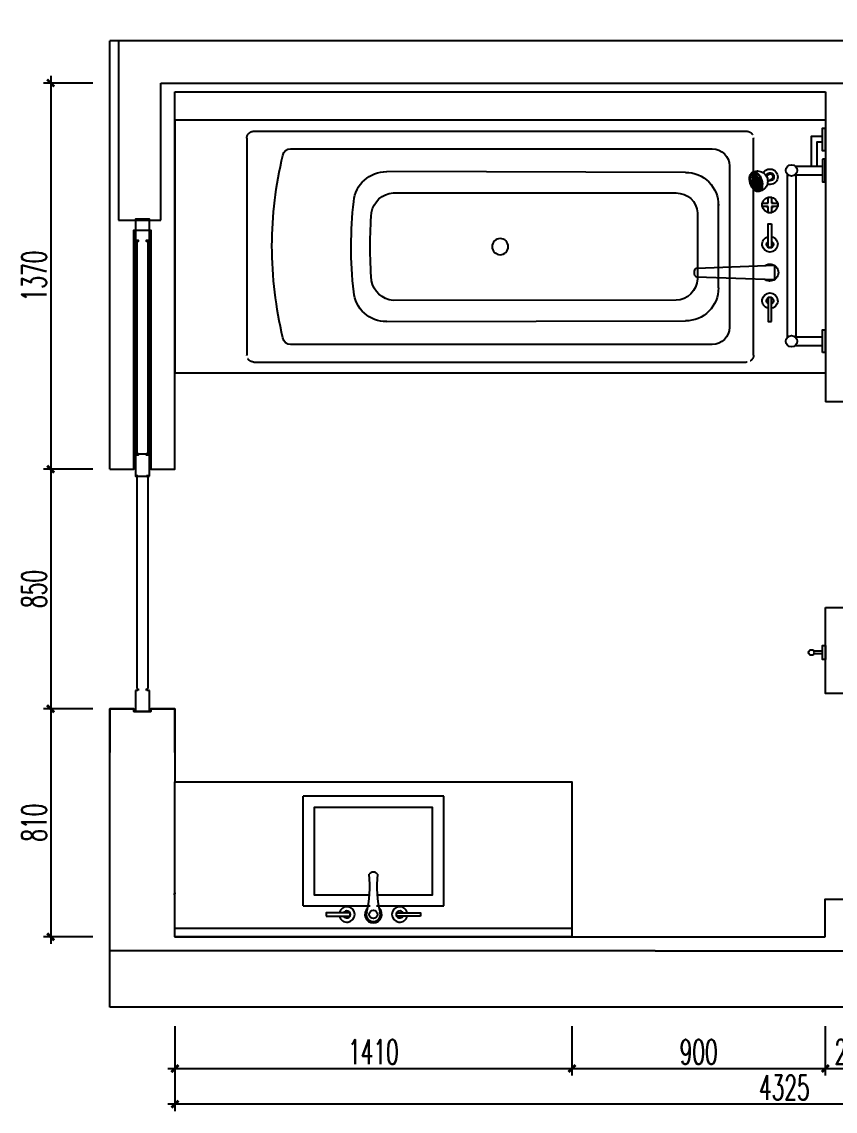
# Model space of a CAD drawing. Header units: inches. Extents: x 24920 to 61775, y 10942 to 38819.
# Drawn here: x 34421 to 37308, y 31398 to 35264 of the extents above; entities that cross this region are included whole.
import ezdxf

# ---------------------------------------------------------------- set-up
doc = ezdxf.new("R2010")
doc.units = ezdxf.units.IN
doc.header["$MEASUREMENT"] = 0
doc.header["$PDMODE"] = 1
doc.linetypes.add('DASH', pattern=[0.35, 0.25, -0.1])
doc.linetypes.add('DASHED', pattern=[3.75, 2.5, -1.25])
for name, color, linetype in [('cDS-Door', 2, 'Continuous'), ('cDS-FIXT', 31, 'Continuous'), ('DOOR', 60, 'Continuous'), ('DS-FINISH', 20, 'Continuous'), ('FC-DIM-1', 50, 'Continuous'), ('FF-FIXT', 2, 'Continuous'), ('WALL', 2, 'Continuous')]:
    doc.layers.add(name, color=color, linetype=linetype)
doc.styles.add('DIM', font='simplex.shx', dxfattribs={"width": 0.6, "bigfont": 'extfont.shx'})
doc.styles.get("Standard").update_dxf_attribs({"font": 'arial.ttf'})
doc.dimstyles.new('1比25', dxfattribs={"dimscale": 25, "dimtxt": 3.5, "dimasz": 1, "dimexe": 1, "dimexo": 1, "dimgap": 0.6, "dimtad": 1, "dimdec": 0, "dimrnd": 5, "dimzin": 0, "dimdsep": 46, "dimtxsty": 'DIM', "dimblk": 'ARCHTICK', "dimcen": 0.09, "dimdle": 1, "dimclrd": 1, "dimclre": 1, "dimclrt": 1, "dimadec": 0, "dimazin": 0, "dimtfac": 1, "dimtdec": 0, "dimtix": 1, "dimtmove": 2, "dimatfit": 3, "dimldrblk": '引线箭头（自定义）', "dimfxl": 0, "dimtolj": 1, "dimtzin": 0, "dimarcsym": 0})

# ---------------------------------------------------------------- blocks, each defined once
blk = doc.blocks.new('A$C2B8B1A8D')
at = {"color": 8, "linetype": 'DASH'}
for p, q in [((-1798.8, -382.3), (-1798.8, 387.3)), ((-1773.9, 412.2), (-24.9, 412.2)), ((0, 387.3), (0, -382.3)), ((-1773.9, -407.2), (-24.9, -407.2))]:
    blk.add_line(p, q, dxfattribs=at)
at = {"linetype": 'Continuous'}
for p, q in [((-146.5, 349.7), (-1643.5, 349.7)), ((-85.6, -283.7), (-85.6, 288.7))]:
    blk.add_line(p, q, dxfattribs=at)
at = {"color": 8}
for p, q in [((-1302.2, 268.7), (-241.6, 266.1)), ((-275.2, 192.9), (-1279.6, 193.2)), ((-1279.6, -188.2), (-275.2, -187.9)), ((-241.6, -261.1), (-1302.2, -263.7))]:
    blk.add_line(p, q, dxfattribs=at)
blk.add_line((-1643.5, -344.7), (-146.5, -344.7))
blk.add_lwpolyline([(-199.1, -117.2), (-199.1, 117.2)], dxfattribs=at)
at = {"color": 8, "linetype": 'Continuous'}
blk.add_circle((-899.4, 2.5), 28.6, dxfattribs=at)
at = {"color": 8, "linetype": 'DASHED', "ltscale": 10}
for centre, start, end in [((-1773.9, 387.3), 90, 180), ((-24.9, 387.3), 0, 90), ((-24.9, -382.3), 270, 0)]:
    blk.add_arc(centre, 24.9, start, end, dxfattribs=at)
for centre, radius, start, end in [((-1645.1, 323.8), 25.9, 86.4857, 174.0665), ((-146.5, 288.7), 61, 0, 90), ((-257.4, -6.5), 1452.1, 166.7465, 179.7452), ((-300.8, 6.4), 1408.8, 180.2594, 193.457), ((-146.5, -283.7), 61, 270, 0), ((-1645.1, -318.8), 25.9, 185.9335, 273.5143)]:
    blk.add_arc(centre, radius, start, end)
at = {"color": 8}
for centre, radius, start, end in [((-1303.6, 152.5), 116.2, 89.3441, 174.8906), ((-240.9, 149.9), 116.2, 359.4937, 90.3653), ((48.6, 0), 1477, 173.6712, 180), ((-1273.4, 110), 83.4, 94.2916, 170.5629), ((-278.7, 113.2), 79.7, 2.8344, 87.5194), ((49.6, 0), 1410.7, 174.9701, 180), ((59411.9, -31.4), 59536.8, 179.826543, 180.115071), ((-40.3, 0), 1388, 180.0002, 186.5287), ((-61.9, 0), 1299.2, 180.0001, 185.2414), ((-1273.4, -105), 83.4, 189.4371, 265.7084), ((-274.2, -112.6), 75.3, 269.2436, 356.4906), ((-240.9, -144.9), 116.2, 269.6347, 0.5063), ((-1303.6, -147.5), 116.2, 185.1094, 270.6559)]:
    blk.add_arc(centre, radius, start, end, dxfattribs=at)
at = {"color": 8, "linetype": 'DASH'}
blk.add_arc((-1773.9, -382.3), 24.9, 180, 270, dxfattribs=at)
at = {"color": 8, "linetype": 'DASHED', "ltscale": 10, "flags": 8}
for tag, p in [('TRADENAME', (-914.4, 412.2)), ('MODELNUMBER', (-914.4, 412.2)), ('MATERIAL', (-914.4, 412.1)), ('PRODUCT', (-914.4, 412.1))]:
    blk.add_attdef(tag, p, '', height=0.0254, dxfattribs=at)
blk = doc.blocks.new('LB TUB 1260')
at = {"color": 1, "linetype": 'Continuous'}
for p, q in [((324.4, -7.8, 0), (330.4, 2.7, 0)), ((343.6, -13.5, 0), (349.6, -2.7, 0))]:
    blk.add_line(p, q, dxfattribs=at)
at = {"color": 1, "linetype": 'Continuous', "elevation": 0}
for points in [[(-173.5, 6), (-88.5, 6), (-88.5, -6), (-173.5, -6)], [(173.5, 6), (88.5, 6), (88.5, -6), (173.5, -6)]]:
    blk.add_lwpolyline(points, close=True, dxfattribs=at)
at = {"color": 1, "linetype": 'Continuous'}
blk.add_lwpolyline([(-15, -259), (-25, 17), (25, 17), (15, -259, -0.414214), (5, -269), (-5, -269, -0.414214)], format="xyb", close=True, dxfattribs=at)
at = {"color": 1, "linetype": 'Continuous', "elevation": 0}
for points in [[(234, 6), (212.5, 6), (212.5, -6), (234, -6)], [(246, 6), (246, 27.5), (234, 27.5), (234, 6)], [(246, -6), (267.5, -6), (267.5, 6), (246, 6)], [(234, -6), (234, -27.5), (246, -27.5), (246, -6)]]:
    blk.add_lwpolyline(points, dxfattribs=at)
at = {"color": 1, "linetype": 'Continuous'}
for centre, radius, start, end in [((-100, 0, 0), 27.5, 192.6023, 167.3977), ((-100, 0, 0), 12.5, 208.6854, 151.3146), ((0, 0), 30, 326.4427, 213.5573), ((100, 0, 0), 27.5, 12.6023, 347.3977), ((100, 0, 0), 12.5, 28.6854, 331.3146), ((240, 0, 0), 27.5, 12.6023, 347.3977), ((240, 0, 0), 12.5, 118.6854, 151.3146), ((240, 0, 0), 12.5, 28.6854, 61.3146), ((340, 0, 0), 14.3, 286.2567, 197.699), ((340, 0, 0), 11.5, 298.2697, 183.1489), ((340, 0, 0), 10, 344.3211, 164.3211), ((240, 0, 0), 12.5, 208.6854, 241.3146), ((240, 0, 0), 12.5, 298.6854, 331.3146), ((324, -44.3, 0), 36.5, 334.6933, 172.4234)]:
    blk.add_arc(centre, radius, start, end, dxfattribs=at)
at = {"color": 1}
blk.add_arc((340, 0, 0), 27.5, 300.8883, 199.4618, dxfattribs=at)
at = {"color": 1, "linetype": 'Continuous', "extrusion": (0, 0, -1)}
blk.add_ellipse((322.5, -49.6, 0), major_axis=(-34.6, 10.4), ratio=0.580788, dxfattribs=at)
for centre in [(299, -38.1, 0), (308.3, -37.2, 0), (318.1, -36.1, 0), (327.1, -36, 0), (296.7, -44.8, 0), (303.8, -50.3, 0), (306.1, -43.6, 0), (310.8, -55.9, 0), (313.5, -49.2, 0), (315.9, -42.5, 0), (317.4, -62.3, 0), (320.1, -55.8, 0), (322.4, -49.4, 0), (324.6, -43, 0), (326.4, -61.7, 0), (329.7, -54.3, 0), (332, -47.9, 0), (334.2, -41.6, 0), (336.2, -60.8, 0), (338.6, -54.1, 0), (340.7, -48.1, 0), (344.9, -60.3, 0), (347.3, -53.6, 0)]:
    blk.add_ellipse(centre, major_axis=(-3.31, 1.02), ratio=0.619044, start_param=3.141593, end_param=9.424778, dxfattribs=at)
at = {"color": 1, "linetype": 'Continuous'}
blk.add_open_spline([(289.8, -39.8, 0), (290.2, -38.5, 0), (290.8, -37.4, 0), (292.5, -35.2, 0), (293.6, -34.2, 0), (296.3, -32.3, 0), (297.8, -31.6, 0), (301.4, -30.3, 0), (303.4, -29.8, 0), (307.7, -29.1, 0), (310, -28.9, 0), (314.7, -29, 0), (317.2, -29.2, 0), (322.2, -29.9, 0), (324.7, -30.5, 0), (330.4, -32.1, 0), (333.7, -33.3, 0), (339.7, -36.3, 0), (342.5, -37.9, 0), (347.4, -41.6, 0), (349.4, -43.6, 0), (352.4, -47.2, 0), (353.4, -48.8, 0), (354.9, -52, 0), (355.3, -53.6, 0), (355.7, -56.5, 0), (355.5, -57.9, 0), (354.8, -60.6, 0), (354.1, -61.8, 0), (352.3, -64.1, 0), (351.1, -65.2, 0), (348.2, -67, 0), (346.5, -67.8, 0), (342.6, -69.1, 0), (340.4, -69.6, 0), (335.7, -70.1, 0), (333.2, -70.2, 0), (328.1, -70, 0), (325.5, -69.6, 0), (320.2, -68.6, 0), (317.5, -67.9, 0), (312.4, -66.2, 0), (309.9, -65.1, 0), (305.1, -62.7, 0), (302.9, -61.4, 0), (298.9, -58.6, 0), (297.1, -57, 0), (294.1, -53.9, 0), (292.8, -52.3, 0), (290.9, -49, 0), (290.2, -47.4, 0), (289.4, -44.4, 0), (289.3, -42.9, 0), (289.5, -40.9, 0), (289.7, -40.3, 0), (289.8, -39.8, 0)], degree=3, knots=[0, 0, 0, 0, 0.221079, 0.221079, 0.442159, 0.442159, 0.663238, 0.663238, 0.884317, 0.884317, 1.105396, 1.105396, 1.326476, 1.326476, 1.547555, 1.547555, 1.84263, 1.84263, 2.137705, 2.137705, 2.43278, 2.43278, 2.667033, 2.667033, 2.901286, 2.901286, 3.13554, 3.13554, 3.369793, 3.369793, 3.604046, 3.604046, 3.8383, 3.8383, 4.072553, 4.072553, 4.306807, 4.306807, 4.54106, 4.54106, 4.775313, 4.775313, 5.009567, 5.009567, 5.24382, 5.24382, 5.478073, 5.478073, 5.712327, 5.712327, 5.94658, 5.94658, 6.180833, 6.180833, 6.283185, 6.283185, 6.283185, 6.283185], dxfattribs=at)
blk = doc.blocks.new('ROBE HOOK')
for p, q in [((-5, -10), (-5, -41.3)), ((5, -10), (5, -41.3))]:
    blk.add_line(p, q)
blk.add_lwpolyline([(-25, 0), (25, 0), (25, -10), (-25, -10)], close=True)
blk.add_circle((0, -50), 10)
blk = doc.blocks.new('LEFROY FAUCET')
at = {"linetype": 'DASH'}
blk.add_lwpolyline([(50, -11.6), (50, -249.7), (440, -249.7), (440, 250.3), (440, 250.3), (50, 250.3), (50, 11.6)], dxfattribs=at)
at = {"elevation": 0}
blk.add_lwpolyline([(90, -14.6), (90, -209.7), (400, -209.7), (400, 210.3), (90, 210.3), (90, 14.6)], dxfattribs=at)
at = {"linetype": 'Continuous'}
for points in [[(14, 167.2), (14, 82.2), (26, 82.2), (26, 167.2)], [(14, -167.2), (14, -82.2), (26, -82.2), (26, -167.2)]]:
    blk.add_lwpolyline(points, close=True, dxfattribs=at)
blk.add_circle((20, 0), 15)
for centre, radius, start, end in [((20, 93.7), 27.5, 102.6023, 77.3977), ((20, 93.7), 12.5, 118.6854, 61.3146), ((20, -93.7), 27.5, 282.6023, 257.3977), ((20, -93.7), 12.5, 298.6854, 241.3146)]:
    blk.add_arc(centre, radius, start, end, dxfattribs=at)
for centre, radius, start, end in [((20, 0), 30, 42.9693, 317.0307), ((20, 0), 25, 69.0479, 290.9521), ((121.3, 407.5), 395.1, 255.5921, 276.0778), ((151.3, 0), 18.8, 309.1369, 50.8631), ((121.3, -407.5), 395.1, 83.9222, 104.4079)]:
    blk.add_arc(centre, radius, start, end)
at = {"layer": 'cDS-Door', "color": 8, "linetype": 'DASH', "elevation": 0}
blk.add_lwpolyline([(50, -11.6), (50, -249.7), (440, -249.7), (440, 250.3), (440, 250.3), (50, 250.3), (50, 11.6)], dxfattribs=at)
blk = doc.blocks.new('DOOR - SLIDING 900 W')
at = {"layer": 'cDS-Door', "color": 8}
for p, q in [((-204693.4, -15553.3, 0), (-203870.7, -15553.3, 0)), ((-203870.7, -15603.3, 0), (-204693.4, -15603.3, 0))]:
    blk.add_line(p, q, dxfattribs=at)
at = {"layer": 'cDS-Door', "color": 8, "linetype": 'DASH', "elevation": 0}
blk.add_lwpolyline([(-205558.4, -15603.3), (-205483.4, -15603.3), (-205483.4, -15598.3), (-205483.4, -15593.3), (-205478.4, -15593.3), (-205478.4, -15598.3), (-204725.7, -15598.3), (-204725.7, -15593.3), (-204720.7, -15593.3), (-204720.7, -15603.3), (-204645.7, -15603.3), (-204645.7, -15553.3), (-204720.7, -15553.3), (-204720.7, -15563.3), (-204725.7, -15563.3), (-204725.7, -15558.3), (-205478.4, -15558.3), (-205478.4, -15563.3), (-205483.4, -15563.3), (-205483.4, -15553.3), (-205558.4, -15553.3), (-205558.4, -15603.3)], dxfattribs=at)
at = {"layer": 'cDS-Door', "elevation": 0}
blk.add_lwpolyline([(-204723.4, -15603.3), (-204648.4, -15603.3), (-204648.4, -15598.3), (-204648.4, -15593.3), (-204643.4, -15593.3), (-204643.4, -15598.3), (-203890.7, -15598.3), (-203890.7, -15593.3), (-203885.7, -15593.3), (-203885.7, -15603.3), (-203810.7, -15603.3), (-203810.7, -15553.3), (-203885.7, -15553.3), (-203885.7, -15563.3), (-203890.7, -15563.3), (-203890.7, -15558.3), (-204643.4, -15558.3), (-204643.4, -15563.3), (-204648.4, -15563.3), (-204648.4, -15553.3), (-204723.4, -15553.3), (-204723.4, -15603.3)], dxfattribs=at)
blk = doc.blocks.new('TOWEL WARMER')
at = {"layer": 'FF-FIXT', "color": 8}
for p, q in [((-15, -106.8), (-15, -10)), ((15, -106.8), (15, -10)), ((591, -106.8), (591, -10)), ((621, -106.8), (621, -10)), ((13.2, -105), (592.8, -105)), ((13.2, -135), (592.8, -135))]:
    blk.add_line(p, q, dxfattribs=at)
for points in [[(-150, 0), (-70, 0), (-70, -10), (-150, -10)], [(-40, -10), (40, -10), (40, 0), (-40, 0)], [(646, -10), (566, -10), (566, 0), (646, 0)]]:
    blk.add_lwpolyline(points, close=True, dxfattribs=at)
for points in [[(-120, -10), (-120, -50), (-15, -50)], [(-100, -10), (-100, -30), (-15, -30)]]:
    blk.add_lwpolyline(points, dxfattribs=at)
for centre in [(0, -120), (606, -120)]:
    blk.add_circle(centre, 20, dxfattribs=at)
blk = doc.blocks.new('_ArchTick')
at = {"color": 0, "linetype": 'ByBlock', "const_width": 0.4}
blk.add_lwpolyline([(-0.5, -0.5), (0.5, 0.5)], dxfattribs=at)
blk = doc.blocks.new('*D1199')
at = {"color": 1, "lineweight": -2, "transparency": 16777216}
for p, q in [((35915.8, 34896.6), (35915.8, 33476.4)), ((36065.8, 34871.6), (35890.8, 34871.6)), ((36065.8, 33501.4), (35890.8, 33501.4))]:
    blk.add_line(p, q, dxfattribs=at)
at = {"layer": 'Defpoints', "color": 0, "transparency": 16777216}
for p in [(36306.4, 34871.6, 0), (35915.8, 33501.4), (36356.7, 33501.4, 0)]:
    blk.add_point(p, dxfattribs=at)
at = {"color": 1, "lineweight": -2, "transparency": 16777216, "xscale": 25, "yscale": 25, "zscale": 25}
for p, rotation in [((35915.8, 34871.6), 90), ((35915.8, 33501.4), 270)]:
    blk.add_blockref('_ArchTick', p, dxfattribs=dict(at, rotation=rotation))
at = {"color": 1, "transparency": 16777216, "insert": (35857, 34186.5), "char_height": 87.5, "attachment_point": 5, "rotation": 90, "style": 'DIM'}
blk.add_mtext('\\A1;1370', dxfattribs=at)
blk = doc.blocks.new('引线箭头（自定义）')
at = {"linetype": 'ByBlock', "lineweight": -2}
h = blk.add_hatch(color=8, dxfattribs=at)
h.dxf.hatch_style = 1
h.paths.add_polyline_path([(-1.2, -0.96), (-0.31, 0), (-1.2, 0.96), (-0.91, 1.21), (0, 0), (-0.91, -1.21)])
at = {"color": 0, "linetype": 'ByBlock', "lineweight": -2}
blk.add_line((-0.31, 0), (-4.75, 0), dxfattribs=at)
blk.add_lwpolyline([(-1.2, -0.96), (-0.31, 0), (-1.2, 0.96), (-0.91, 1.21), (0, 0), (-0.91, -1.21)], close=True, dxfattribs=at)
blk = doc.blocks.new('*D1200')
at = {"color": 1, "lineweight": -2, "transparency": 16777216}
for p, q in [((35915.8, 33526.4), (35915.8, 32626.1)), ((36065.8, 33501.4), (35890.8, 33501.4)), ((36065.8, 32651.1), (35890.8, 32651.1))]:
    blk.add_line(p, q, dxfattribs=at)
at = {"layer": 'Defpoints', "color": 0, "transparency": 16777216}
for p in [(36356.7, 33501.4, 0), (35915.8, 32651.1), (36126.4, 32651.1, 0)]:
    blk.add_point(p, dxfattribs=at)
at = {"color": 1, "lineweight": -2, "transparency": 16777216, "xscale": 25, "yscale": 25, "zscale": 25}
for p, rotation in [((35915.8, 33501.4), 90), ((35915.8, 32651.1), 270)]:
    blk.add_blockref('_ArchTick', p, dxfattribs=dict(at, rotation=rotation))
at = {"color": 1, "transparency": 16777216, "insert": (35857, 33076.2), "char_height": 87.5, "attachment_point": 5, "rotation": 90, "style": 'DIM'}
blk.add_mtext('\\A1;850', dxfattribs=at)
blk = doc.blocks.new('*D1201')
at = {"color": 1, "lineweight": -2, "transparency": 16777216}
for p, q in [((35915.8, 32676.1), (35915.8, 31816.4)), ((36065.8, 32651.1), (35890.8, 32651.1)), ((36065.8, 31841.4), (35890.8, 31841.4))]:
    blk.add_line(p, q, dxfattribs=at)
at = {"layer": 'Defpoints', "color": 0, "transparency": 16777216}
for p in [(36126.4, 32651.1, 0), (35915.8, 31841.4), (36356.7, 31841.4, 0)]:
    blk.add_point(p, dxfattribs=at)
at = {"color": 1, "lineweight": -2, "transparency": 16777216, "xscale": 25, "yscale": 25, "zscale": 25}
for p, rotation in [((35915.8, 32651.1), 90), ((35915.8, 31841.4), 270)]:
    blk.add_blockref('_ArchTick', p, dxfattribs=dict(at, rotation=rotation))
at = {"color": 1, "transparency": 16777216, "insert": (35857, 32246.2), "char_height": 87.5, "attachment_point": 5, "rotation": 90, "style": 'DIM'}
blk.add_mtext('\\A1;810', dxfattribs=at)
blk = doc.blocks.new('*D1202')
at = {"color": 1, "lineweight": -2, "transparency": 16777216}
for p, q in [((36356.7, 31524.1), (36356.7, 31349.1)), ((37766.2, 31524.1), (37766.2, 31349.1)), ((36331.7, 31374.1), (37791.2, 31374.1))]:
    blk.add_line(p, q, dxfattribs=at)
at = {"layer": 'Defpoints', "color": 0, "transparency": 16777216}
for p in [(37766.2, 32001, 0), (36356.7, 31841.4, 0), (37766.2, 31374.1)]:
    blk.add_point(p, dxfattribs=at)
at = {"color": 1, "lineweight": -2, "transparency": 16777216, "xscale": 25, "yscale": 25, "zscale": 25, "rotation": 180}
blk.add_blockref('_ArchTick', (36356.7, 31374.1), dxfattribs=at)
at = {"color": 1, "lineweight": -2, "transparency": 16777216, "xscale": 25, "yscale": 25, "zscale": 25}
blk.add_blockref('_ArchTick', (37766.2, 31374.1), dxfattribs=at)
at = {"color": 1, "transparency": 16777216, "insert": (37061.5, 31432.8), "char_height": 87.5, "attachment_point": 5, "style": 'DIM'}
blk.add_mtext('\\A1;1410', dxfattribs=at)
blk = doc.blocks.new('*D1203')
at = {"color": 1, "lineweight": -2, "transparency": 16777216}
for p, q in [((37766.2, 31524.1), (37766.2, 31349.1)), ((38665.6, 31524.1), (38665.6, 31349.1)), ((37741.2, 31374.1), (38690.6, 31374.1))]:
    blk.add_line(p, q, dxfattribs=at)
at = {"layer": 'Defpoints', "color": 0, "transparency": 16777216}
for p in [(37766.2, 32001, 0), (38665.6, 31975.6, 0), (38665.6, 31374.1)]:
    blk.add_point(p, dxfattribs=at)
at = {"color": 1, "lineweight": -2, "transparency": 16777216, "xscale": 25, "yscale": 25, "zscale": 25, "rotation": 180}
blk.add_blockref('_ArchTick', (37766.2, 31374.1), dxfattribs=at)
at = {"color": 1, "lineweight": -2, "transparency": 16777216, "xscale": 25, "yscale": 25, "zscale": 25}
blk.add_blockref('_ArchTick', (38665.6, 31374.1), dxfattribs=at)
at = {"color": 1, "transparency": 16777216, "insert": (38215.9, 31432.8), "char_height": 87.5, "attachment_point": 5, "style": 'DIM'}
blk.add_mtext('\\A1;900', dxfattribs=at)
blk = doc.blocks.new('*D1204')
at = {"color": 1, "lineweight": -2, "transparency": 16777216}
for p, q in [((38665.6, 31524.1), (38665.6, 31349.1)), ((38865.6, 31524.1), (38865.6, 31349.1)), ((38640.6, 31374.1), (38890.6, 31374.1))]:
    blk.add_line(p, q, dxfattribs=at)
at = {"layer": 'Defpoints', "color": 0, "transparency": 16777216}
for p in [(38665.6, 31975.6, 0), (38865.6, 31841.4, 0), (38865.6, 31374.1)]:
    blk.add_point(p, dxfattribs=at)
at = {"color": 1, "lineweight": -2, "transparency": 16777216, "xscale": 25, "yscale": 25, "zscale": 25, "rotation": 180}
blk.add_blockref('_ArchTick', (38665.6, 31374.1), dxfattribs=at)
at = {"color": 1, "lineweight": -2, "transparency": 16777216, "xscale": 25, "yscale": 25, "zscale": 25}
blk.add_blockref('_ArchTick', (38865.6, 31374.1), dxfattribs=at)
at = {"color": 1, "transparency": 16777216, "insert": (38765.6, 31432.8), "char_height": 87.5, "attachment_point": 5, "style": 'DIM'}
blk.add_mtext('\\A1;200', dxfattribs=at)
blk = doc.blocks.new('*D1206')
at = {"color": 1, "lineweight": -2, "transparency": 16777216}
for p, q in [((36356.7, 31397.6), (36356.7, 31222.6)), ((40683.7, 31397.6), (40683.7, 31222.6)), ((40708.7, 31247.6), (36331.7, 31247.6))]:
    blk.add_line(p, q, dxfattribs=at)
at = {"layer": 'Defpoints', "color": 0, "transparency": 16777216}
for p in [(36356.7, 31475.7), (40683.7, 31475.7), (36356.7, 31247.6)]:
    blk.add_point(p, dxfattribs=at)
at = {"color": 1, "lineweight": -2, "transparency": 16777216, "xscale": 25, "yscale": 25, "zscale": 25, "rotation": 180}
blk.add_blockref('_ArchTick', (36356.7, 31247.6), dxfattribs=at)
at = {"color": 1, "lineweight": -2, "transparency": 16777216, "xscale": 25, "yscale": 25, "zscale": 25}
blk.add_blockref('_ArchTick', (40683.7, 31247.6), dxfattribs=at)
at = {"color": 1, "transparency": 16777216, "insert": (38520.2, 31306.3), "char_height": 87.5, "attachment_point": 5, "style": 'DIM'}
blk.add_mtext('\\A1;4325', dxfattribs=at)
blk = doc.blocks.new('*D1207')
at = {"color": 1, "lineweight": -2, "transparency": 16777216}
for p, q in [((36356.7, 35165.5), (36356.7, 35340.5)), ((38666.3, 35165.5), (38666.3, 35340.5)), ((36331.7, 35315.5), (38691.3, 35315.5))]:
    blk.add_line(p, q, dxfattribs=at)
at = {"layer": 'Defpoints', "color": 0, "transparency": 16777216}
for p in [(38666.3, 35315.5), (36356.7, 34840.4, 0), (38666.3, 34839.7)]:
    blk.add_point(p, dxfattribs=at)
at = {"color": 1, "lineweight": -2, "transparency": 16777216, "xscale": 25, "yscale": 25, "zscale": 25, "rotation": 180}
blk.add_blockref('_ArchTick', (36356.7, 35315.5), dxfattribs=at)
at = {"color": 1, "lineweight": -2, "transparency": 16777216, "xscale": 25, "yscale": 25, "zscale": 25}
blk.add_blockref('_ArchTick', (38666.3, 35315.5), dxfattribs=at)
at = {"color": 1, "transparency": 16777216, "insert": (37511.5, 35374.2), "char_height": 87.5, "attachment_point": 5, "style": 'DIM'}
blk.add_mtext('\\A1;2310', dxfattribs=at)
blk = doc.blocks.new('*D1208')
at = {"color": 1, "lineweight": -2, "transparency": 16777216}
for p, q in [((38666.3, 35165.5), (38666.3, 35340.5)), ((38866, 35165.5), (38866, 35340.5)), ((38641.3, 35315.5), (38891, 35315.5))]:
    blk.add_line(p, q, dxfattribs=at)
at = {"layer": 'Defpoints', "color": 0, "transparency": 16777216}
for p in [(38866, 35315.5), (38666.3, 34839.7), (38866, 34023.1)]:
    blk.add_point(p, dxfattribs=at)
at = {"color": 1, "lineweight": -2, "transparency": 16777216, "xscale": 25, "yscale": 25, "zscale": 25, "rotation": 180}
blk.add_blockref('_ArchTick', (38666.3, 35315.5), dxfattribs=at)
at = {"color": 1, "lineweight": -2, "transparency": 16777216, "xscale": 25, "yscale": 25, "zscale": 25}
blk.add_blockref('_ArchTick', (38866, 35315.5), dxfattribs=at)
at = {"color": 1, "transparency": 16777216, "insert": (38766.1, 35374.2), "char_height": 87.5, "attachment_point": 5, "style": 'DIM'}
blk.add_mtext('\\A1;200', dxfattribs=at)
blk = doc.blocks.new('sge')
at = {"color": 3}
blk.add_line((36156.4, 35021.6, 0), (36126.4, 35021.6, 0), dxfattribs=at)
at = {"layer": 'DS-FINISH', "color": 3}
for p, q in [((36126.4, 33501.4, 0), (36126.4, 35021.6, 0)), ((36356.7, 33501.4, 0), (36356.7, 34840.4, 0)), ((36356.7, 34840.4, 0), (38666.3, 34840.4, 0)), ((38866, 33740.4, 0), (38666, 33740.4, 0)), ((36126.4, 31791.4), (36126.4, 32496.1, 0)), ((36356.7, 31841.4, 0), (38665.6, 31841.4, 0))]:
    blk.add_line(p, q, dxfattribs=at)
at = {"layer": 'DS-FINISH', "color": 8}
blk.add_line((36356.7, 34740.4, 0), (38666.3, 34740.4, 0), dxfattribs=at)
at = {"layer": 'DS-FINISH', "color": 3, "elevation": 0}
for points in [[(38666.3, 34840.4), (38666, 33740.4)], [(36356.7, 34740.4), (36356.7, 33841.4)], [(36126.4, 33501.4), (36211.4, 33501.4), (36211.4, 34349.3), (36211.4, 34349.3), (36271.4, 34349.3), (36271.4, 33501.4), (36356.4, 33501.4), (36356.4, 33501.4)], [(38866, 33010.4), (38866, 32705.6), (38666, 32705.6), (38666, 33010.4)], [(38666, 33010.4), (38866, 33010.4)], [(36356.7, 32496.1), (36356.7, 32496.1), (36356.7, 32651.1), (36356.7, 32651.1), (36271.4, 32651.1), (36271.4, 32641.1), (36211.4, 32641.1), (36211.4, 32651.1), (36126.4, 32651.1), (36126.4, 32651.1), (36126.4, 32496.1), (36126.4, 32496.1)], [(36126.4, 32651.1), (36211.4, 32651.1), (36211.4, 32641.1), (36271.4, 32641.1), (36271.4, 32651.1), (36356.7, 32651.1), (36356.7, 31841.4)], [(36126.4, 32496.1), (36126.4, 32651.1)], [(38665.6, 31841.4), (38665.6, 31975.6), (38865.6, 31975.6), (38865.6, 31841.4)]]:
    blk.add_lwpolyline(points, dxfattribs=at)
at = {"layer": 'DS-FINISH', "elevation": 0}
blk.add_lwpolyline([(36126.4, 32561.1), (36126.4, 32651.1)], dxfattribs=at)
at = {"layer": 'FC-DIM-1', "color": 4}
for p, q in [((36306.4, 34384.3, 0), (36306.4, 34871.6, 0)), ((36306.4, 34871.6, 0), (38736, 34871.6, 0))]:
    blk.add_line(p, q, dxfattribs=at)
at = {"layer": 'FF-FIXT'}
blk.add_line((38666, 33841.4, 0), (36356.7, 33841.4, 0), dxfattribs=at)
at = {"layer": 'WALL', "color": 4}
for p, q in [((38926, 35021.6), (36156.4, 35021.6, 0)), ((36156.4, 35021.6, 0), (36156.4, 34384.3, 0)), ((38061.9, 31791.4), (36126.4, 31791.4)), ((36126.4, 31591.4), (36126.4, 31791.4)), ((40938.6, 31591.9), (36126.4, 31591.4))]:
    blk.add_line(p, q, dxfattribs=at)
at = {"layer": 'WALL'}
for p, q in [((36156.4, 34871.6, 0), (36156.4, 34871.6, 0)), ((36206.4, 34384.3, 0), (36281.4, 34384.3, 0))]:
    blk.add_line(p, q, dxfattribs=at)
at = {"layer": 'WALL', "color": 4, "elevation": 0}
blk.add_lwpolyline([(36156.4, 34384.3), (36306.4, 34384.3)], dxfattribs=at)
at = {"layer": 'WALL', "color": 4}
blk.add_lwpolyline([(38061.9, 31791.4), (40738.7, 31791.9), (40738.7, 32172.2)], dxfattribs=at)
at = {"layer": 'cDS-FIXT', "xscale": -1, "rotation": 269.9999985892948}
blk.add_blockref('LB TUB 1260', (38469.1, 34198.9, 0), dxfattribs=at)
at = {"layer": 'cDS-FIXT', "rotation": 269.9999985892948}
blk.add_blockref('ROBE HOOK', (38666, 32850.5, 0), dxfattribs=at)
at = {"layer": 'DOOR', "rotation": 90.00000087207977}
blk.add_blockref('DOOR - SLIDING 900 W', (20663.1, 238199.6, 0), dxfattribs=at)
at = {"layer": 'FF-FIXT'}
ref = blk.add_blockref('A$C2B8B1A8D', (38410.9, 34293.4, 0), dxfattribs=dict(at, xscale=-1, rotation=179.9999985892948))
ref.add_attrib('MATERIAL', 'ACRYLIC', (37496.5, 33836.3, 0), dxfattribs={"layer": '0', "height": 0.0254, "rotation": 360, "flags": 8})
ref.add_attrib('PRODUCT', 'BATHING', (37496.5, 33836.3, 0), dxfattribs={"layer": '0', "height": 0.0254, "rotation": 360, "flags": 8})
ref.add_attrib('TRADENAME', 'ARCHER', (37496.5, 33836.2, 0), dxfattribs={"layer": '0', "height": 0.0254, "rotation": 360, "flags": 8})
ref.add_attrib('MODELNUMBER', 'K-1125', (37496.5, 33836.2, 0), dxfattribs={"layer": '0', "height": 0.0254, "rotation": 360, "flags": 8})
at = {"layer": 'FF-FIXT', "rotation": 270.0000014107275}
blk.add_blockref('TOWEL WARMER', (38665.6, 34561.3, 0), dxfattribs=at)
for base, p1, p2, picture, middle in [((38666.3, 35315.5, 0), (36356.7, 34840.4, 0), (38666.3, 34839.7, 0), '*D1207', (37511.5, 35374.2, 0)), ((38866, 35315.5, 0), (38666.3, 34839.7, 0), (38866, 34023.1, 0), '*D1208', (38766.1, 35374.2, 0)), ((38865.6, 31374.1, 0), (38665.6, 31975.6, 0), (38865.6, 31841.4, 0), '*D1204', (38765.6, 31432.8, 0)), ((36356.7, 31247.6, 0), (40683.7, 31475.7, 0), (36356.7, 31475.7, 0), '*D1206', (38520.2, 31306.3, 0))]:
    dim = blk.add_linear_dim(base=base, p1=p1, p2=p2, dimstyle='1比25')
    dim.commit()
    dim.dimension.update_dxf_attribs({"geometry": picture, "text_midpoint": middle})
for base, p1, p2, picture, middle in [((35915.8, 33501.4, 0), (36306.4, 34871.6, 0), (36356.7, 33501.4, 0), '*D1199', (35857, 34186.5, 0)), ((35915.8, 32651.1, 0), (36356.7, 33501.4, 0), (36126.4, 32651.1, 0), '*D1200', (35857, 33076.2, 0))]:
    dim = blk.add_linear_dim(base=base, p1=p1, p2=p2, angle=90, dimstyle='1比25')
    dim.commit()
    dim.dimension.update_dxf_attribs({"geometry": picture, "text_midpoint": middle})
at = {"color": 2}
blk.add_wipeout([(37766.2, 32391.5), (36356.7, 32391.7), (36356.7, 31842), (37766.2, 31842)], dxfattribs=at).translate(0, 0, 0).dxf.layer = 'FF-FIXT'
at = {"color": 2, "elevation": 0}
blk.add_lwpolyline([(36356.7, 32391.7), (37766.2, 32391.7), (37766.2, 31842), (36356.7, 31842)], close=True, dxfattribs=at)
at = {"layer": 'DS-FINISH', "color": 251, "elevation": 0}
blk.add_lwpolyline([(36356.7, 31997.4), (36356.7, 31994.4), (36353.7, 31994.4), (36353.7, 31991.4), (36356.7, 31991.4)], dxfattribs=at)
at = {"layer": 'FF-FIXT'}
blk.add_line((36356.3, 31872, 0), (37766.2, 31872, 0), dxfattribs=at)
at = {"layer": 'FF-FIXT', "rotation": 89.99999858929489}
blk.add_blockref('LEFROY FAUCET', (37061.2, 31901, 0), dxfattribs=at)
dim = blk.add_linear_dim(base=(35915.8, 31841.4, 0), p1=(36126.4, 32651.1, 0), p2=(36356.7, 31841.4, 0), angle=90, dimstyle='1比25')
dim.commit()
dim.dimension.update_dxf_attribs({"geometry": '*D1201', "text_midpoint": (35857, 32246.2, 0)})
for base, p1, p2, picture, middle in [((37766.2108, 31374.0845, 0), (36356.7022, 31841.3602, 0), (37766.2108, 32001.0435, 0), '*D1202', (37061.4565, 31432.8345, 0)), ((38665.6, 31374.1, 0), (37766.2, 32001, 0), (38665.6, 31975.6, 0), '*D1203', (38215.9, 31432.8, 0))]:
    dim = blk.add_linear_dim(base=base, p1=p1, p2=p2, dimstyle='1比25')
    dim.commit()
    dim.dimension.update_dxf_attribs({"geometry": picture, "text_midpoint": middle})

msp = doc.modelspace()

# ---------------------------------------------------------------- block references
msp.add_blockref('sge', (-1392.5, 175.5))

doc.saveas('drawing.dxf')
